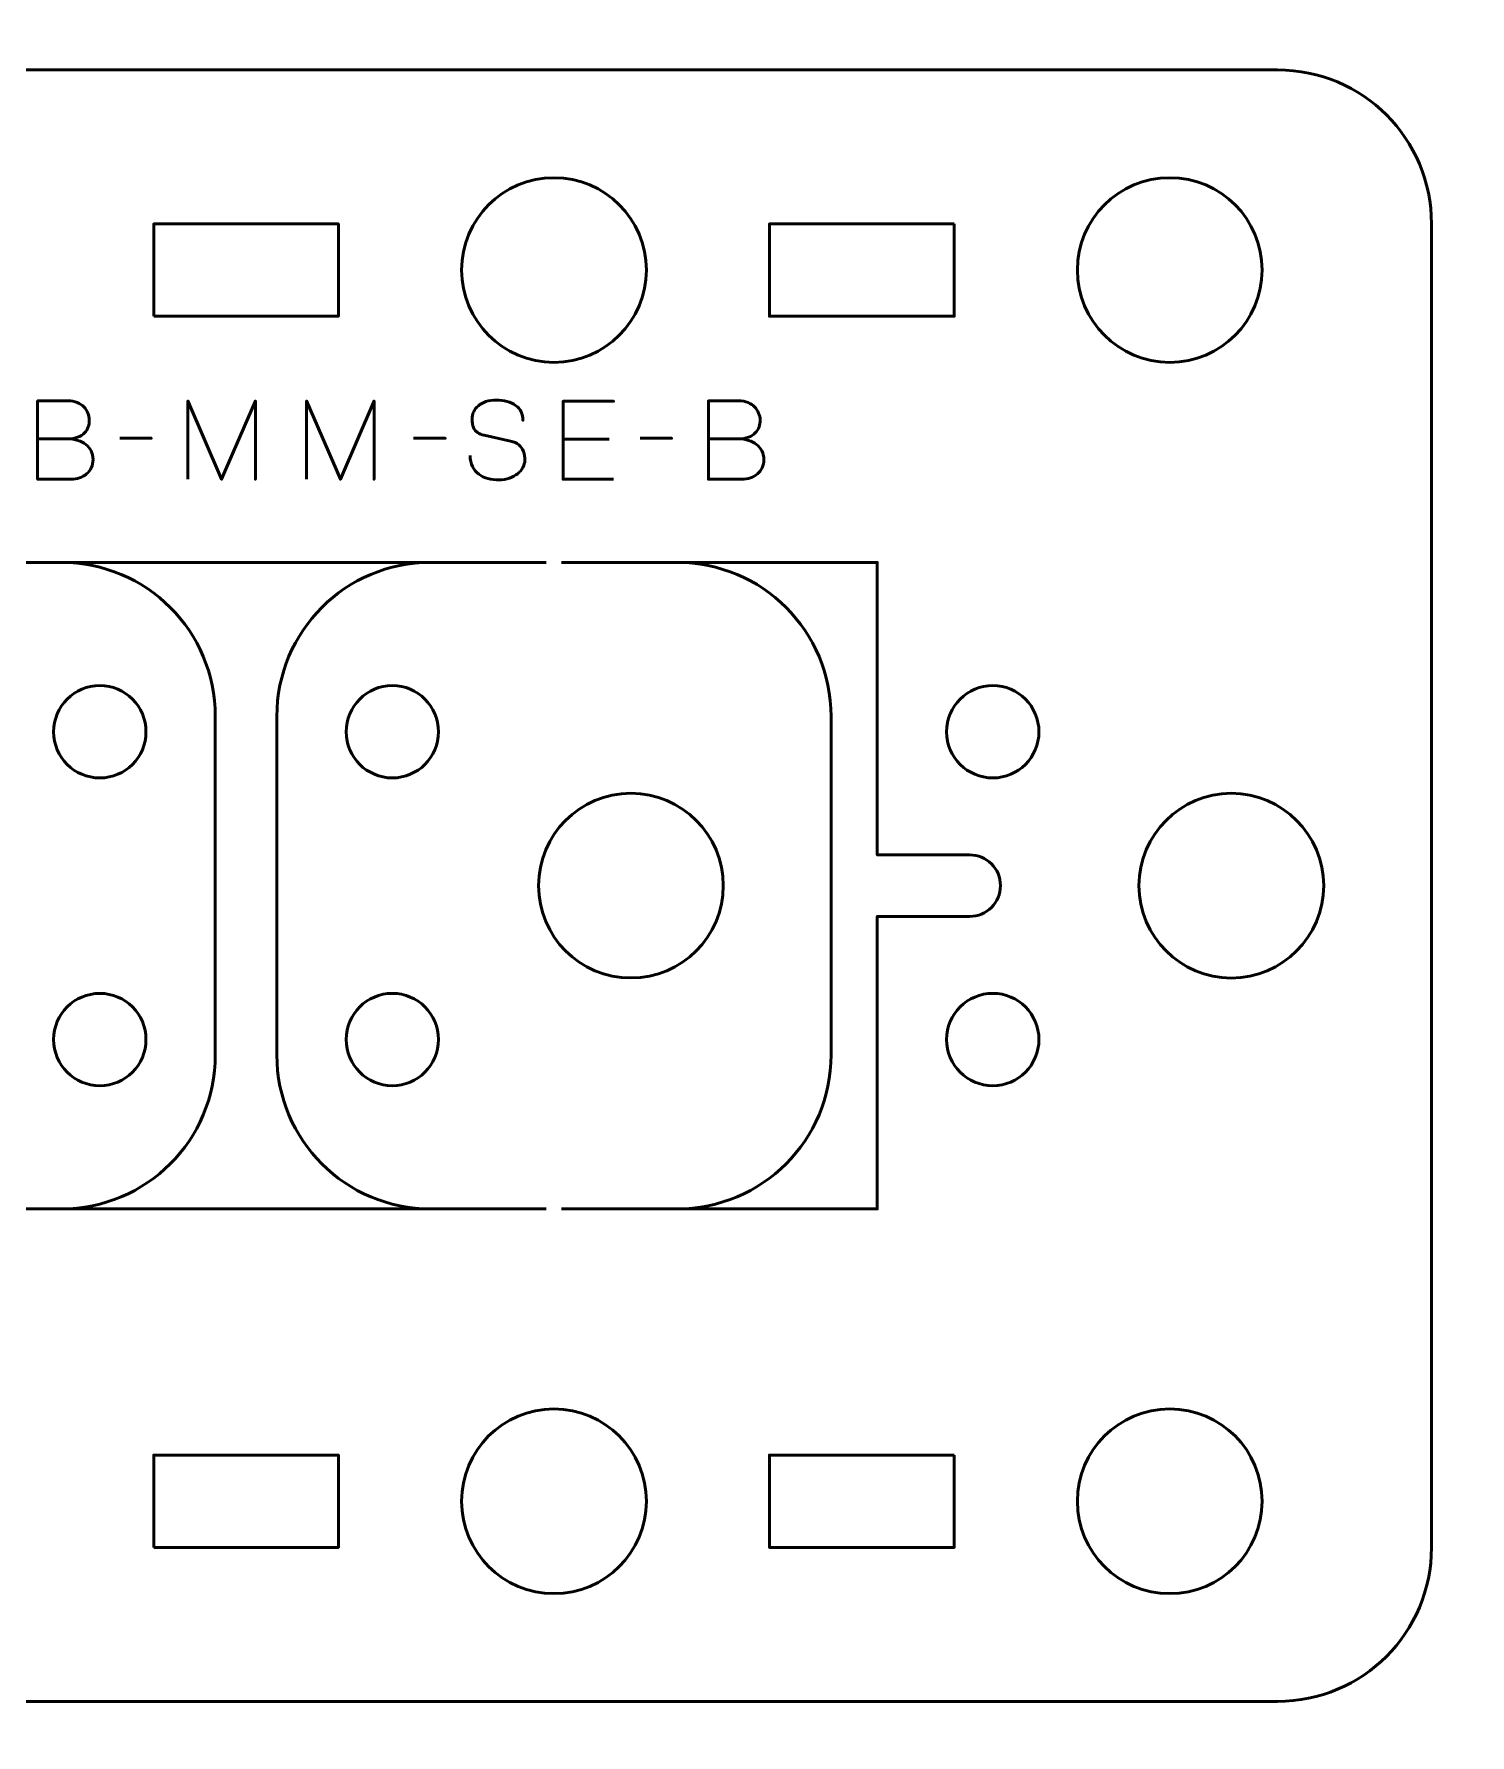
# Model space of a CAD drawing. Header units: centimetres. Extents: x -21 to 0, y -29.7 to 0.
# Drawn here: x -17.19 to -12.52, y -24.31 to -18.78 of the extents above; entities that cross this region are included whole.
import ezdxf

# ---------------------------------------------------------------- set-up
doc = ezdxf.new("R2010")
doc.units = ezdxf.units.CM
doc.header["$MEASUREMENT"] = 0
doc.layers.add('Layer 1', color=7, linetype='Continuous')

msp = doc.modelspace()

# ---------------------------------------------------------------- linework, layer by layer
at = {"layer": 'Layer 1', "color": 22, "lineweight": 53}
msp.add_open_spline([(-21.00003, -29.19995), (-21.00003, -29.19995), (-21.00003, -0.49992), (-21.00003, -0.49992), (-21.00003, -0.49992), (-21.00003, -0.22295), (-20.77694, 0.00004), (-20.49994, 0.00004), (-20.49994, 0.00004), (-20.49994, 0.00004), (-0.50008, 0.00004), (-0.50008, 0.00004), (-0.50008, 0.00004), (-0.22294, 0.00004), (0.00002, -0.22295), (0.00002, -0.49992), (0.00002, -0.49992), (0.00002, -0.49992), (0.00002, -29.19995), (0.00002, -29.19995), (0.00002, -29.19995), (0.00002, -29.47695), (-0.22294, -29.70004), (-0.50008, -29.70004), (-0.50008, -29.70004), (-0.50008, -29.70004), (-20.49994, -29.70004), (-20.49994, -29.70004), (-20.49994, -29.70004), (-20.77694, -29.70004), (-21.00003, -29.47695), (-21.00003, -29.19995)], degree=3, knots=[0, 0, 0, 0, 0.125, 0.125, 0.125, 0.125, 0.25, 0.25, 0.25, 0.25, 0.375, 0.375, 0.375, 0.375, 0.5, 0.5, 0.5, 0.5, 0.625, 0.625, 0.625, 0.625, 0.75, 0.75, 0.75, 0.75, 0.875, 0.875, 0.875, 0.875, 1, 1, 1, 1], dxfattribs=at)
at = {"layer": 'Layer 1', "color": 2, "lineweight": 53}
msp.add_open_spline([(-13.1501, -18.89998), (-12.8731, -18.89998), (-12.65, -19.12307), (-12.65, -19.40007), (-12.65, -19.40007), (-12.65, -19.40007), (-12.65, -23.69993), (-12.65, -23.69993), (-12.65, -23.69993), (-12.65, -23.97706), (-12.8731, -24.20002), (-13.1501, -24.20002), (-13.1501, -24.20002), (-15.91669, -24.20002), (-17.08331, -24.20002), (-19.8499, -24.20002), (-19.8499, -24.20002), (-20.1269, -24.20002), (-20.35, -23.97693), (-20.35, -23.69993), (-20.35, -23.69993), (-20.35, -23.69993), (-20.35, -19.40007), (-20.35, -19.40007), (-20.35, -19.40007), (-20.35, -19.12294), (-20.1269, -18.89998), (-19.8499, -18.89998), (-19.8499, -18.89998), (-17.08331, -18.89998), (-15.91669, -18.89998), (-13.1501, -18.89998)], degree=3, knots=[0, 0, 0, 0, 0.125, 0.125, 0.125, 0.125, 0.25, 0.25, 0.25, 0.25, 0.375, 0.375, 0.375, 0.375, 0.5, 0.5, 0.5, 0.5, 0.625, 0.625, 0.625, 0.625, 0.75, 0.75, 0.75, 0.75, 0.875, 0.875, 0.875, 0.875, 1, 1, 1, 1], dxfattribs=at)
at = {"layer": 'Layer 1', "lineweight": 53}
for points in [[(-15.49991, -19.25001), (-15.33428, -19.25001), (-15.1999, -19.38433), (-15.1999, -19.55), (-15.1999, -19.55), (-15.1999, -19.71563), (-15.33428, -19.85), (-15.49991, -19.85), (-15.49991, -19.85), (-15.66568, -19.85), (-15.79991, -19.71563), (-15.79991, -19.55), (-15.79991, -19.55), (-15.79991, -19.38433), (-15.66568, -19.25001), (-15.49991, -19.25001)], [(-13.50009, -19.85001), (-13.66572, -19.85001), (-13.8001, -19.71578), (-13.8001, -19.55), (-13.8001, -19.55), (-13.8001, -19.38434), (-13.66572, -19.25), (-13.50009, -19.25), (-13.50009, -19.25), (-13.33432, -19.25), (-13.20009, -19.38434), (-13.20009, -19.55), (-13.20009, -19.55), (-13.20009, -19.71578), (-13.33432, -19.85001), (-13.50009, -19.85001)], [(-16.79995, -19.70007), (-16.79995, -19.70007), (-16.79995, -19.40007), (-16.79995, -19.40007), (-16.79995, -19.40007), (-16.79995, -19.40007), (-16.19996, -19.40007), (-16.19996, -19.40007), (-16.19996, -19.40007), (-16.19996, -19.40007), (-16.19996, -19.70007), (-16.19996, -19.70007), (-16.19996, -19.70007), (-16.19996, -19.70007), (-16.79995, -19.70007), (-16.79995, -19.70007)], [(-14.20005, -19.40007), (-14.20005, -19.40007), (-14.20005, -19.70008), (-14.20005, -19.70008), (-14.20005, -19.70008), (-14.20005, -19.70008), (-14.80004, -19.70008), (-14.80004, -19.70008), (-14.80004, -19.70008), (-14.80004, -19.70008), (-14.80004, -19.40007), (-14.80004, -19.40007), (-14.80004, -19.40007), (-14.80004, -19.40007), (-14.20005, -19.40007), (-14.20005, -19.40007)], [(-15.25003, -21.84999), (-15.4158, -21.84999), (-15.55003, -21.71567), (-15.55003, -21.55), (-15.55003, -21.55), (-15.55003, -21.38437), (-15.4158, -21.25), (-15.25003, -21.25), (-15.25003, -21.25), (-15.08437, -21.25), (-14.95003, -21.38437), (-14.95003, -21.55), (-14.95003, -21.55), (-14.95003, -21.71567), (-15.08437, -21.84999), (-15.25003, -21.84999)], [(-13.30009, -21.85001), (-13.46572, -21.85001), (-13.6001, -21.71578), (-13.6001, -21.55), (-13.6001, -21.55), (-13.6001, -21.38434), (-13.46572, -21.25), (-13.30009, -21.25), (-13.30009, -21.25), (-13.13432, -21.25), (-13.00009, -21.38434), (-13.00009, -21.55), (-13.00009, -21.55), (-13.00009, -21.71578), (-13.13432, -21.85001), (-13.30009, -21.85001)], [(-13.30009, -21.85001), (-13.46572, -21.85001), (-13.6001, -21.71578), (-13.6001, -21.55), (-13.6001, -21.55), (-13.6001, -21.38434), (-13.46572, -21.25), (-13.30009, -21.25), (-13.30009, -21.25), (-13.13432, -21.25), (-13.00009, -21.38434), (-13.00009, -21.55), (-13.00009, -21.55), (-13.00009, -21.71578), (-13.13432, -21.85001), (-13.30009, -21.85001)], [(-15.49991, -23.25001), (-15.33428, -23.25001), (-15.1999, -23.38433), (-15.1999, -23.55), (-15.1999, -23.55), (-15.1999, -23.71563), (-15.33428, -23.85), (-15.49991, -23.85), (-15.49991, -23.85), (-15.66568, -23.85), (-15.79991, -23.71563), (-15.79991, -23.55), (-15.79991, -23.55), (-15.79991, -23.38433), (-15.66568, -23.25001), (-15.49991, -23.25001)], [(-13.50009, -23.84999), (-13.66572, -23.84999), (-13.8001, -23.71567), (-13.8001, -23.55), (-13.8001, -23.55), (-13.8001, -23.38437), (-13.66572, -23.25), (-13.50009, -23.25), (-13.50009, -23.25), (-13.33432, -23.25), (-13.20009, -23.38437), (-13.20009, -23.55), (-13.20009, -23.55), (-13.20009, -23.71567), (-13.33432, -23.84999), (-13.50009, -23.84999)], [(-16.79995, -23.70007), (-16.79995, -23.70007), (-16.79995, -23.40007), (-16.79995, -23.40007), (-16.79995, -23.40007), (-16.79995, -23.40007), (-16.19996, -23.40007), (-16.19996, -23.40007), (-16.19996, -23.40007), (-16.19996, -23.40007), (-16.19996, -23.70007), (-16.19996, -23.70007), (-16.19996, -23.70007), (-16.19996, -23.70007), (-16.79995, -23.70007), (-16.79995, -23.70007)], [(-14.20005, -23.40007), (-14.20005, -23.40007), (-14.20005, -23.70008), (-14.20005, -23.70008), (-14.20005, -23.70008), (-14.20005, -23.70008), (-14.80004, -23.70008), (-14.80004, -23.70008), (-14.80004, -23.70008), (-14.80004, -23.70008), (-14.80004, -23.40007), (-14.80004, -23.40007), (-14.80004, -23.40007), (-14.80004, -23.40007), (-14.20005, -23.40007), (-14.20005, -23.40007)]]:
    msp.add_open_spline(points, degree=3, knots=[0, 0, 0, 0, 0.25, 0.25, 0.25, 0.25, 0.5, 0.5, 0.5, 0.5, 0.75, 0.75, 0.75, 0.75, 1, 1, 1, 1], dxfattribs=at)
at = {"layer": 'Layer 1', "color": 30, "lineweight": 53}
for points, knots in [([(-17.17735, -20.0986), (-17.17735, -20.0986), (-17.07963, -20.0986), (-17.07963, -20.0986), (-17.07963, -20.0986), (-17.06693, -20.09854), (-17.05611, -20.09678), (-17.047, -20.09331), (-17.047, -20.09331), (-17.03794, -20.0899), (-17.03059, -20.08525), (-17.02489, -20.07943), (-17.02489, -20.07943), (-17.01919, -20.07361), (-17.01507, -20.06702), (-17.01248, -20.05973), (-17.01248, -20.05973), (-17.00996, -20.0525), (-17.00878, -20.04498), (-17.00907, -20.03721), (-17.00907, -20.03721), (-17.00943, -20.02945), (-17.01107, -20.02193), (-17.01401, -20.01458), (-17.01401, -20.01458), (-17.01689, -20.00723), (-17.02124, -20.00058), (-17.02695, -19.99465), (-17.02695, -19.99465), (-17.03265, -19.98871), (-17.03977, -19.984), (-17.04841, -19.98053), (-17.04841, -19.98053), (-17.05705, -19.97701), (-17.06722, -19.97518), (-17.07892, -19.97513), (-17.07892, -19.97513), (-17.07892, -19.97513), (-17.17735, -19.97513), (-17.17735, -19.97513), (-17.17735, -19.97513), (-17.17735, -19.97513), (-17.17735, -20.22948), (-17.17735, -20.22948), (-17.17735, -20.22948), (-17.17735, -20.22948), (-17.06905, -20.22948), (-17.06905, -20.22948), (-17.06905, -20.22948), (-17.05893, -20.22948), (-17.04953, -20.22801), (-17.04082, -20.22513), (-17.04082, -20.22513), (-17.03212, -20.22219), (-17.02454, -20.21801), (-17.01795, -20.21243), (-17.01795, -20.21243), (-17.01143, -20.2069), (-17.00631, -20.2002), (-17.00266, -20.19226), (-17.00266, -20.19226), (-16.99902, -20.18432), (-16.99714, -20.17533), (-16.99708, -20.16527), (-16.99708, -20.16527), (-16.99731, -20.15516), (-16.99943, -20.14605), (-17.00349, -20.13787), (-17.00349, -20.13787), (-17.00754, -20.1297), (-17.01319, -20.12271), (-17.02048, -20.11683), (-17.02048, -20.11683), (-17.02777, -20.111), (-17.03647, -20.10648), (-17.04647, -20.10336), (-17.04647, -20.10336), (-17.05646, -20.10024), (-17.06752, -20.09866), (-17.07963, -20.0986), (-17.07963, -20.0986), (-17.06752, -20.09866), (-17.05646, -20.10024), (-17.04647, -20.10336), (-17.04647, -20.10336), (-17.03647, -20.10648), (-17.02777, -20.111), (-17.02048, -20.11683), (-17.02048, -20.11683), (-17.01319, -20.12271), (-17.00754, -20.1297), (-17.00349, -20.13787), (-17.00349, -20.13787), (-16.99943, -20.14605), (-16.99731, -20.15516), (-16.99708, -20.16527), (-16.99708, -20.16527), (-16.99714, -20.17533), (-16.99902, -20.18432), (-17.00266, -20.19226), (-17.00266, -20.19226), (-17.00631, -20.2002), (-17.01143, -20.2069), (-17.01795, -20.21243), (-17.01795, -20.21243), (-17.02454, -20.21801), (-17.03212, -20.22219), (-17.04082, -20.22513), (-17.04082, -20.22513), (-17.04953, -20.22801), (-17.05893, -20.22948), (-17.06905, -20.22948), (-17.06905, -20.22948), (-17.06905, -20.22948), (-17.17735, -20.22948), (-17.17735, -20.22948), (-17.17735, -20.22948), (-17.17735, -20.22948), (-17.17735, -19.97513), (-17.17735, -19.97513), (-17.17735, -19.97513), (-17.17735, -19.97513), (-17.07892, -19.97513), (-17.07892, -19.97513), (-17.07892, -19.97513), (-17.06722, -19.97518), (-17.05705, -19.97701), (-17.04841, -19.98053), (-17.04841, -19.98053), (-17.03977, -19.984), (-17.03265, -19.98871), (-17.02695, -19.99465), (-17.02695, -19.99465), (-17.02124, -20.00058), (-17.01689, -20.00723), (-17.01401, -20.01458), (-17.01401, -20.01458), (-17.01107, -20.02193), (-17.00943, -20.02945), (-17.00907, -20.03721), (-17.00907, -20.03721), (-17.00878, -20.04498), (-17.00996, -20.0525), (-17.01248, -20.05973), (-17.01248, -20.05973), (-17.01507, -20.06702), (-17.01919, -20.07361), (-17.02489, -20.07943), (-17.02489, -20.07943), (-17.03059, -20.08525), (-17.03794, -20.0899), (-17.047, -20.09331), (-17.047, -20.09331), (-17.05611, -20.09678), (-17.06693, -20.09854), (-17.07963, -20.0986), (-17.07963, -20.0986), (-17.07963, -20.0986), (-17.17735, -20.0986), (-17.17735, -20.0986)], [0, 0, 0, 0, 0.025, 0.025, 0.025, 0.025, 0.05, 0.05, 0.05, 0.05, 0.075, 0.075, 0.075, 0.075, 0.1, 0.1, 0.1, 0.1, 0.125, 0.125, 0.125, 0.125, 0.15, 0.15, 0.15, 0.15, 0.175, 0.175, 0.175, 0.175, 0.2, 0.2, 0.2, 0.2, 0.225, 0.225, 0.225, 0.225, 0.25, 0.25, 0.25, 0.25, 0.275, 0.275, 0.275, 0.275, 0.3, 0.3, 0.3, 0.3, 0.325, 0.325, 0.325, 0.325, 0.35, 0.35, 0.35, 0.35, 0.375, 0.375, 0.375, 0.375, 0.4, 0.4, 0.4, 0.4, 0.425, 0.425, 0.425, 0.425, 0.45, 0.45, 0.45, 0.45, 0.475, 0.475, 0.475, 0.475, 0.5, 0.5, 0.5, 0.5, 0.525, 0.525, 0.525, 0.525, 0.55, 0.55, 0.55, 0.55, 0.575, 0.575, 0.575, 0.575, 0.6, 0.6, 0.6, 0.6, 0.625, 0.625, 0.625, 0.625, 0.65, 0.65, 0.65, 0.65, 0.675, 0.675, 0.675, 0.675, 0.7, 0.7, 0.7, 0.7, 0.725, 0.725, 0.725, 0.725, 0.75, 0.75, 0.75, 0.75, 0.775, 0.775, 0.775, 0.775, 0.8, 0.8, 0.8, 0.8, 0.825, 0.825, 0.825, 0.825, 0.85, 0.85, 0.85, 0.85, 0.875, 0.875, 0.875, 0.875, 0.9, 0.9, 0.9, 0.9, 0.925, 0.925, 0.925, 0.925, 0.95, 0.95, 0.95, 0.95, 0.975, 0.975, 0.975, 0.975, 1, 1, 1, 1]), ([(-16.68875, -20.22948), (-16.68875, -20.22948), (-16.68875, -19.97513), (-16.68875, -19.97513), (-16.68875, -19.97513), (-16.68875, -19.97513), (-16.57939, -20.22948), (-16.57939, -20.22948), (-16.57939, -20.22948), (-16.57939, -20.22948), (-16.46967, -19.97513), (-16.46967, -19.97513), (-16.46967, -19.97513), (-16.46967, -19.97513), (-16.46967, -20.22948), (-16.46967, -20.22948), (-16.46967, -20.22948), (-16.46967, -20.22948), (-16.46967, -19.97513), (-16.46967, -19.97513), (-16.46967, -19.97513), (-16.46967, -19.97513), (-16.57939, -20.22948), (-16.57939, -20.22948), (-16.57939, -20.22948), (-16.57939, -20.22948), (-16.68875, -19.97513), (-16.68875, -19.97513), (-16.68875, -19.97513), (-16.68875, -19.97513), (-16.68875, -20.22948), (-16.68875, -20.22948)], [0, 0, 0, 0, 0.125, 0.125, 0.125, 0.125, 0.25, 0.25, 0.25, 0.25, 0.375, 0.375, 0.375, 0.375, 0.5, 0.5, 0.5, 0.5, 0.625, 0.625, 0.625, 0.625, 0.75, 0.75, 0.75, 0.75, 0.875, 0.875, 0.875, 0.875, 1, 1, 1, 1]), ([(-16.30316, -20.22948), (-16.30316, -20.22948), (-16.30316, -19.97513), (-16.30316, -19.97513), (-16.30316, -19.97513), (-16.30316, -19.97513), (-16.1938, -20.22948), (-16.1938, -20.22948), (-16.1938, -20.22948), (-16.1938, -20.22948), (-16.08408, -19.97513), (-16.08408, -19.97513), (-16.08408, -19.97513), (-16.08408, -19.97513), (-16.08408, -20.22948), (-16.08408, -20.22948), (-16.08408, -20.22948), (-16.08408, -20.22948), (-16.08408, -19.97513), (-16.08408, -19.97513), (-16.08408, -19.97513), (-16.08408, -19.97513), (-16.1938, -20.22948), (-16.1938, -20.22948), (-16.1938, -20.22948), (-16.1938, -20.22948), (-16.30316, -19.97513), (-16.30316, -19.97513), (-16.30316, -19.97513), (-16.30316, -19.97513), (-16.30316, -20.22948), (-16.30316, -20.22948)], [0, 0, 0, 0, 0.125, 0.125, 0.125, 0.125, 0.25, 0.25, 0.25, 0.25, 0.375, 0.375, 0.375, 0.375, 0.5, 0.5, 0.5, 0.5, 0.625, 0.625, 0.625, 0.625, 0.75, 0.75, 0.75, 0.75, 0.875, 0.875, 0.875, 0.875, 1, 1, 1, 1]), ([(-15.77222, -20.15257), (-15.7721, -20.16663), (-15.76963, -20.17868), (-15.76469, -20.18873), (-15.76469, -20.18873), (-15.75981, -20.19873), (-15.75299, -20.2069), (-15.74441, -20.21325), (-15.74441, -20.21325), (-15.73577, -20.21954), (-15.72583, -20.22419), (-15.7146, -20.22719), (-15.7146, -20.22719), (-15.70343, -20.23013), (-15.69143, -20.2316), (-15.67873, -20.2316), (-15.67873, -20.2316), (-15.66592, -20.23154), (-15.65439, -20.22966), (-15.6441, -20.22607), (-15.6441, -20.22607), (-15.63387, -20.22248), (-15.62511, -20.21766), (-15.61776, -20.21161), (-15.61776, -20.21161), (-15.61047, -20.20555), (-15.60483, -20.19879), (-15.60083, -20.19126), (-15.60083, -20.19126), (-15.59683, -20.18374), (-15.59471, -20.17603), (-15.59442, -20.1681), (-15.59442, -20.1681), (-15.59407, -20.15769), (-15.59559, -20.14816), (-15.59895, -20.13958), (-15.59895, -20.13958), (-15.6023, -20.131), (-15.60747, -20.12382), (-15.61447, -20.11794), (-15.61447, -20.11794), (-15.62141, -20.11206), (-15.63017, -20.10795), (-15.64063, -20.10565), (-15.64063, -20.10565), (-15.64063, -20.10565), (-15.72706, -20.08696), (-15.72706, -20.08696), (-15.72706, -20.08696), (-15.73518, -20.08525), (-15.74217, -20.08237), (-15.74794, -20.07837), (-15.74794, -20.07837), (-15.7537, -20.07432), (-15.75817, -20.06873), (-15.76122, -20.06156), (-15.76122, -20.06156), (-15.76428, -20.05444), (-15.76587, -20.04539), (-15.76587, -20.03439), (-15.76587, -20.03439), (-15.76587, -20.02604), (-15.76416, -20.01816), (-15.7607, -20.01076), (-15.7607, -20.01076), (-15.75729, -20.00335), (-15.75223, -19.99682), (-15.74558, -19.99106), (-15.74558, -19.99106), (-15.73894, -19.98536), (-15.73071, -19.98089), (-15.72095, -19.97765), (-15.72095, -19.97765), (-15.71113, -19.97436), (-15.6999, -19.97271), (-15.6872, -19.97266), (-15.6872, -19.97266), (-15.67444, -19.97266), (-15.66274, -19.97413), (-15.65204, -19.97707), (-15.65204, -19.97707), (-15.6414, -19.98001), (-15.63217, -19.98424), (-15.6244, -19.98988), (-15.6244, -19.98988), (-15.61664, -19.99553), (-15.61065, -20.00247), (-15.60653, -20.01058), (-15.60653, -20.01058), (-15.60241, -20.01875), (-15.60047, -20.0281), (-15.60077, -20.03863), (-15.60077, -20.03863), (-15.60047, -20.0281), (-15.60241, -20.01875), (-15.60653, -20.01058), (-15.60653, -20.01058), (-15.61065, -20.00247), (-15.61664, -19.99553), (-15.6244, -19.98988), (-15.6244, -19.98988), (-15.63217, -19.98424), (-15.6414, -19.98001), (-15.65204, -19.97707), (-15.65204, -19.97707), (-15.66274, -19.97413), (-15.67444, -19.97266), (-15.6872, -19.97266), (-15.6872, -19.97266), (-15.6999, -19.97271), (-15.71113, -19.97436), (-15.72095, -19.97765), (-15.72095, -19.97765), (-15.73071, -19.98089), (-15.73894, -19.98536), (-15.74558, -19.99106), (-15.74558, -19.99106), (-15.75223, -19.99682), (-15.75729, -20.00335), (-15.7607, -20.01076), (-15.7607, -20.01076), (-15.76416, -20.01816), (-15.76587, -20.02604), (-15.76587, -20.03439), (-15.76587, -20.03439), (-15.76587, -20.04539), (-15.76434, -20.05444), (-15.7614, -20.0615), (-15.7614, -20.0615), (-15.7584, -20.06861), (-15.75399, -20.07414), (-15.74823, -20.0782), (-15.74823, -20.0782), (-15.74247, -20.08219), (-15.73541, -20.08513), (-15.72706, -20.08696), (-15.72706, -20.08696), (-15.72706, -20.08696), (-15.64063, -20.10565), (-15.64063, -20.10565), (-15.64063, -20.10565), (-15.62993, -20.10795), (-15.62111, -20.11206), (-15.61417, -20.11794), (-15.61417, -20.11794), (-15.60718, -20.12382), (-15.60206, -20.131), (-15.59877, -20.13958), (-15.59877, -20.13958), (-15.59554, -20.14816), (-15.59407, -20.15769), (-15.59442, -20.1681), (-15.59442, -20.1681), (-15.59471, -20.17603), (-15.59683, -20.18374), (-15.60083, -20.19126), (-15.60083, -20.19126), (-15.60483, -20.19879), (-15.61047, -20.20555), (-15.61776, -20.21161), (-15.61776, -20.21161), (-15.62511, -20.21766), (-15.63387, -20.22248), (-15.6441, -20.22607), (-15.6441, -20.22607), (-15.65439, -20.22966), (-15.66592, -20.23154), (-15.67873, -20.2316), (-15.67873, -20.2316), (-15.69143, -20.2316), (-15.70343, -20.23013), (-15.7146, -20.22719), (-15.7146, -20.22719), (-15.72583, -20.22419), (-15.73577, -20.21954), (-15.74441, -20.21325), (-15.74441, -20.21325), (-15.75299, -20.2069), (-15.75981, -20.19873), (-15.76469, -20.18873), (-15.76469, -20.18873), (-15.76963, -20.17868), (-15.7721, -20.16663), (-15.77222, -20.15257)], [0, 0, 0, 0, 0.0217391, 0.0217391, 0.0217391, 0.0217391, 0.0434783, 0.0434783, 0.0434783, 0.0434783, 0.0652174, 0.0652174, 0.0652174, 0.0652174, 0.0869565, 0.0869565, 0.0869565, 0.0869565, 0.1086957, 0.1086957, 0.1086957, 0.1086957, 0.1304348, 0.1304348, 0.1304348, 0.1304348, 0.1521739, 0.1521739, 0.1521739, 0.1521739, 0.173913, 0.173913, 0.173913, 0.173913, 0.1956522, 0.1956522, 0.1956522, 0.1956522, 0.2173913, 0.2173913, 0.2173913, 0.2173913, 0.2391304, 0.2391304, 0.2391304, 0.2391304, 0.2608696, 0.2608696, 0.2608696, 0.2608696, 0.2826087, 0.2826087, 0.2826087, 0.2826087, 0.3043478, 0.3043478, 0.3043478, 0.3043478, 0.326087, 0.326087, 0.326087, 0.326087, 0.3478261, 0.3478261, 0.3478261, 0.3478261, 0.3695652, 0.3695652, 0.3695652, 0.3695652, 0.3913043, 0.3913043, 0.3913043, 0.3913043, 0.4130435, 0.4130435, 0.4130435, 0.4130435, 0.4347826, 0.4347826, 0.4347826, 0.4347826, 0.4565217, 0.4565217, 0.4565217, 0.4565217, 0.4782609, 0.4782609, 0.4782609, 0.4782609, 0.5, 0.5, 0.5, 0.5, 0.5217391, 0.5217391, 0.5217391, 0.5217391, 0.5434783, 0.5434783, 0.5434783, 0.5434783, 0.5652174, 0.5652174, 0.5652174, 0.5652174, 0.5869565, 0.5869565, 0.5869565, 0.5869565, 0.6086957, 0.6086957, 0.6086957, 0.6086957, 0.6304348, 0.6304348, 0.6304348, 0.6304348, 0.6521739, 0.6521739, 0.6521739, 0.6521739, 0.673913, 0.673913, 0.673913, 0.673913, 0.6956522, 0.6956522, 0.6956522, 0.6956522, 0.7173913, 0.7173913, 0.7173913, 0.7173913, 0.7391304, 0.7391304, 0.7391304, 0.7391304, 0.7608696, 0.7608696, 0.7608696, 0.7608696, 0.7826087, 0.7826087, 0.7826087, 0.7826087, 0.8043478, 0.8043478, 0.8043478, 0.8043478, 0.826087, 0.826087, 0.826087, 0.826087, 0.8478261, 0.8478261, 0.8478261, 0.8478261, 0.8695652, 0.8695652, 0.8695652, 0.8695652, 0.8913043, 0.8913043, 0.8913043, 0.8913043, 0.9130435, 0.9130435, 0.9130435, 0.9130435, 0.9347826, 0.9347826, 0.9347826, 0.9347826, 0.9565217, 0.9565217, 0.9565217, 0.9565217, 0.9782609, 0.9782609, 0.9782609, 0.9782609, 1, 1, 1, 1]), ([(-15.30619, -20.22948), (-15.30619, -20.22948), (-15.47059, -20.22948), (-15.47059, -20.22948), (-15.47059, -20.22948), (-15.47059, -20.22948), (-15.47059, -19.97654), (-15.47059, -19.97654), (-15.47059, -19.97654), (-15.47059, -19.97654), (-15.30619, -19.97654), (-15.30619, -19.97654), (-15.30619, -19.97654), (-15.30619, -19.97654), (-15.47059, -19.97654), (-15.47059, -19.97654), (-15.47059, -19.97654), (-15.47059, -19.97654), (-15.47059, -20.22948), (-15.47059, -20.22948), (-15.47059, -20.22948), (-15.47059, -20.22948), (-15.30619, -20.22948), (-15.30619, -20.22948)], [0, 0, 0, 0, 0.1666667, 0.1666667, 0.1666667, 0.1666667, 0.3333333, 0.3333333, 0.3333333, 0.3333333, 0.5, 0.5, 0.5, 0.5, 0.6666667, 0.6666667, 0.6666667, 0.6666667, 0.8333333, 0.8333333, 0.8333333, 0.8333333, 1, 1, 1, 1]), ([(-14.99857, -20.0986), (-14.99857, -20.0986), (-14.90085, -20.0986), (-14.90085, -20.0986), (-14.90085, -20.0986), (-14.88815, -20.09854), (-14.87733, -20.09678), (-14.86822, -20.09331), (-14.86822, -20.09331), (-14.85916, -20.0899), (-14.85181, -20.08525), (-14.84611, -20.07943), (-14.84611, -20.07943), (-14.84041, -20.07361), (-14.83629, -20.06702), (-14.8337, -20.05973), (-14.8337, -20.05973), (-14.83118, -20.0525), (-14.83, -20.04498), (-14.83029, -20.03721), (-14.83029, -20.03721), (-14.83065, -20.02945), (-14.83229, -20.02193), (-14.83523, -20.01458), (-14.83523, -20.01458), (-14.83811, -20.00723), (-14.84246, -20.00058), (-14.84817, -19.99465), (-14.84817, -19.99465), (-14.85387, -19.98871), (-14.86099, -19.984), (-14.86963, -19.98053), (-14.86963, -19.98053), (-14.87827, -19.97701), (-14.88844, -19.97518), (-14.90014, -19.97513), (-14.90014, -19.97513), (-14.90014, -19.97513), (-14.99857, -19.97513), (-14.99857, -19.97513), (-14.99857, -19.97513), (-14.99857, -19.97513), (-14.99857, -20.22948), (-14.99857, -20.22948), (-14.99857, -20.22948), (-14.99857, -20.22948), (-14.89027, -20.22948), (-14.89027, -20.22948), (-14.89027, -20.22948), (-14.88015, -20.22948), (-14.87075, -20.22801), (-14.86204, -20.22513), (-14.86204, -20.22513), (-14.85334, -20.22219), (-14.84576, -20.21801), (-14.83917, -20.21243), (-14.83917, -20.21243), (-14.83265, -20.2069), (-14.82753, -20.2002), (-14.82388, -20.19226), (-14.82388, -20.19226), (-14.82024, -20.18432), (-14.81836, -20.17533), (-14.8183, -20.16527), (-14.8183, -20.16527), (-14.81853, -20.15516), (-14.82065, -20.14605), (-14.82471, -20.13787), (-14.82471, -20.13787), (-14.82876, -20.1297), (-14.83441, -20.12271), (-14.8417, -20.11683), (-14.8417, -20.11683), (-14.84899, -20.111), (-14.85769, -20.10648), (-14.86769, -20.10336), (-14.86769, -20.10336), (-14.87768, -20.10024), (-14.88874, -20.09866), (-14.90085, -20.0986), (-14.90085, -20.0986), (-14.88874, -20.09866), (-14.87768, -20.10024), (-14.86769, -20.10336), (-14.86769, -20.10336), (-14.85769, -20.10648), (-14.84899, -20.111), (-14.8417, -20.11683), (-14.8417, -20.11683), (-14.83441, -20.12271), (-14.82876, -20.1297), (-14.82471, -20.13787), (-14.82471, -20.13787), (-14.82065, -20.14605), (-14.81853, -20.15516), (-14.8183, -20.16527), (-14.8183, -20.16527), (-14.81836, -20.17533), (-14.82024, -20.18432), (-14.82388, -20.19226), (-14.82388, -20.19226), (-14.82753, -20.2002), (-14.83265, -20.2069), (-14.83917, -20.21243), (-14.83917, -20.21243), (-14.84576, -20.21801), (-14.85334, -20.22219), (-14.86204, -20.22513), (-14.86204, -20.22513), (-14.87075, -20.22801), (-14.88015, -20.22948), (-14.89027, -20.22948), (-14.89027, -20.22948), (-14.89027, -20.22948), (-14.99857, -20.22948), (-14.99857, -20.22948), (-14.99857, -20.22948), (-14.99857, -20.22948), (-14.99857, -19.97513), (-14.99857, -19.97513), (-14.99857, -19.97513), (-14.99857, -19.97513), (-14.90014, -19.97513), (-14.90014, -19.97513), (-14.90014, -19.97513), (-14.88844, -19.97518), (-14.87827, -19.97701), (-14.86963, -19.98053), (-14.86963, -19.98053), (-14.86099, -19.984), (-14.85387, -19.98871), (-14.84817, -19.99465), (-14.84817, -19.99465), (-14.84246, -20.00058), (-14.83811, -20.00723), (-14.83523, -20.01458), (-14.83523, -20.01458), (-14.83229, -20.02193), (-14.83065, -20.02945), (-14.83029, -20.03721), (-14.83029, -20.03721), (-14.83, -20.04498), (-14.83118, -20.0525), (-14.8337, -20.05973), (-14.8337, -20.05973), (-14.83629, -20.06702), (-14.84041, -20.07361), (-14.84611, -20.07943), (-14.84611, -20.07943), (-14.85181, -20.08525), (-14.85916, -20.0899), (-14.86822, -20.09331), (-14.86822, -20.09331), (-14.87733, -20.09678), (-14.88815, -20.09854), (-14.90085, -20.0986), (-14.90085, -20.0986), (-14.90085, -20.0986), (-14.99857, -20.0986), (-14.99857, -20.0986)], [0, 0, 0, 0, 0.025, 0.025, 0.025, 0.025, 0.05, 0.05, 0.05, 0.05, 0.075, 0.075, 0.075, 0.075, 0.1, 0.1, 0.1, 0.1, 0.125, 0.125, 0.125, 0.125, 0.15, 0.15, 0.15, 0.15, 0.175, 0.175, 0.175, 0.175, 0.2, 0.2, 0.2, 0.2, 0.225, 0.225, 0.225, 0.225, 0.25, 0.25, 0.25, 0.25, 0.275, 0.275, 0.275, 0.275, 0.3, 0.3, 0.3, 0.3, 0.325, 0.325, 0.325, 0.325, 0.35, 0.35, 0.35, 0.35, 0.375, 0.375, 0.375, 0.375, 0.4, 0.4, 0.4, 0.4, 0.425, 0.425, 0.425, 0.425, 0.45, 0.45, 0.45, 0.45, 0.475, 0.475, 0.475, 0.475, 0.5, 0.5, 0.5, 0.5, 0.525, 0.525, 0.525, 0.525, 0.55, 0.55, 0.55, 0.55, 0.575, 0.575, 0.575, 0.575, 0.6, 0.6, 0.6, 0.6, 0.625, 0.625, 0.625, 0.625, 0.65, 0.65, 0.65, 0.65, 0.675, 0.675, 0.675, 0.675, 0.7, 0.7, 0.7, 0.7, 0.725, 0.725, 0.725, 0.725, 0.75, 0.75, 0.75, 0.75, 0.775, 0.775, 0.775, 0.775, 0.8, 0.8, 0.8, 0.8, 0.825, 0.825, 0.825, 0.825, 0.85, 0.85, 0.85, 0.85, 0.875, 0.875, 0.875, 0.875, 0.9, 0.9, 0.9, 0.9, 0.925, 0.925, 0.925, 0.925, 0.95, 0.95, 0.95, 0.95, 0.975, 0.975, 0.975, 0.975, 1, 1, 1, 1]), ([(-16.9103, -20.09648), (-16.9103, -20.09648), (-16.80764, -20.09648), (-16.80764, -20.09648), (-16.80764, -20.09648), (-16.80764, -20.09648), (-16.9103, -20.09648), (-16.9103, -20.09648)], [0, 0, 0, 0, 0.5, 0.5, 0.5, 0.5, 1, 1, 1, 1]), ([(-15.95567, -20.09648), (-15.95567, -20.09648), (-15.85301, -20.09648), (-15.85301, -20.09648), (-15.85301, -20.09648), (-15.85301, -20.09648), (-15.95567, -20.09648), (-15.95567, -20.09648)], [0, 0, 0, 0, 0.5, 0.5, 0.5, 0.5, 1, 1, 1, 1]), ([(-15.32031, -20.0993), (-15.32031, -20.0993), (-15.47059, -20.0993), (-15.47059, -20.0993), (-15.47059, -20.0993), (-15.47059, -20.0993), (-15.32031, -20.0993), (-15.32031, -20.0993)], [0, 0, 0, 0, 0.5, 0.5, 0.5, 0.5, 1, 1, 1, 1]), ([(-15.22012, -20.09648), (-15.22012, -20.09648), (-15.11746, -20.09648), (-15.11746, -20.09648), (-15.11746, -20.09648), (-15.11746, -20.09648), (-15.22012, -20.09648), (-15.22012, -20.09648)], [0, 0, 0, 0, 0.5, 0.5, 0.5, 0.5, 1, 1, 1, 1])]:
    msp.add_open_spline(points, degree=3, knots=knots, dxfattribs=at)
at = {"layer": 'Layer 1', "color": 250, "lineweight": 53}
for points in [[(-15.525, -20.50002), (-15.525, -20.50002), (-17.475, -20.50002), (-17.475, -20.50002)], [(-17.475, -22.6), (-17.475, -22.6), (-15.525, -22.6), (-15.525, -22.6)]]:
    msp.add_open_spline(points, degree=3, dxfattribs=at)
for points, knots in [([(-17.1001, -20.49998), (-16.8231, -20.49998), (-16.6, -20.72307), (-16.6, -21.00007), (-16.6, -21.00007), (-16.6, -21.00007), (-16.6, -22.09993), (-16.6, -22.09993), (-16.6, -22.09993), (-16.6, -22.37706), (-16.8231, -22.60002), (-17.1001, -22.60002)], [0, 0, 0, 0, 0.3333333, 0.3333333, 0.3333333, 0.3333333, 0.6666667, 0.6666667, 0.6666667, 0.6666667, 1, 1, 1, 1]), ([(-15.8999, -22.60002), (-16.1769, -22.60002), (-16.4, -22.37693), (-16.4, -22.09993), (-16.4, -22.09993), (-16.4, -22.09993), (-16.4, -21.00007), (-16.4, -21.00007), (-16.4, -21.00007), (-16.4, -20.72294), (-16.1769, -20.49998), (-15.8999, -20.49998)], [0, 0, 0, 0, 0.3333333, 0.3333333, 0.3333333, 0.3333333, 0.6666667, 0.6666667, 0.6666667, 0.6666667, 1, 1, 1, 1]), ([(-15.475, -22.6), (-15.475, -22.6), (-14.45, -22.6), (-14.45, -22.6), (-14.45, -22.6), (-14.45, -22.6), (-14.45, -21.64998), (-14.45, -21.64998), (-14.45, -21.64998), (-14.45, -21.64998), (-14.14995, -21.64998), (-14.14995, -21.64998), (-14.14995, -21.64998), (-14.09474, -21.64998), (-14.04995, -21.60519), (-14.04995, -21.54998), (-14.04995, -21.54998), (-14.04995, -21.49477), (-14.09474, -21.44998), (-14.14995, -21.44998), (-14.14995, -21.44998), (-14.14995, -21.44998), (-14.45, -21.44998), (-14.45, -21.44998), (-14.45, -21.44998), (-14.45, -21.44998), (-14.45, -20.50001), (-14.45, -20.50001), (-14.45, -20.50001), (-14.45, -20.50001), (-15.475, -20.50002), (-15.475, -20.50002)], [0, 0, 0, 0, 0.125, 0.125, 0.125, 0.125, 0.25, 0.25, 0.25, 0.25, 0.375, 0.375, 0.375, 0.375, 0.5, 0.5, 0.5, 0.5, 0.625, 0.625, 0.625, 0.625, 0.75, 0.75, 0.75, 0.75, 0.875, 0.875, 0.875, 0.875, 1, 1, 1, 1]), ([(-15.1001, -20.49998), (-14.8231, -20.49998), (-14.6, -20.72307), (-14.6, -21.00007), (-14.6, -21.00007), (-14.6, -21.00007), (-14.6, -22.09993), (-14.6, -22.09993), (-14.6, -22.09993), (-14.6, -22.37706), (-14.8231, -22.60002), (-15.1001, -22.60002)], [0, 0, 0, 0, 0.3333333, 0.3333333, 0.3333333, 0.3333333, 0.6666667, 0.6666667, 0.6666667, 0.6666667, 1, 1, 1, 1]), ([(-16.97505, -20.90002), (-16.89243, -20.90002), (-16.82505, -20.96741), (-16.82505, -21.05003), (-16.82505, -21.05003), (-16.82505, -21.13263), (-16.89243, -21.20002), (-16.97505, -21.20002), (-16.97505, -21.20002), (-17.05767, -21.20002), (-17.12505, -21.13263), (-17.12505, -21.05003), (-17.12505, -21.05003), (-17.12505, -20.96741), (-17.05767, -20.90002), (-16.97505, -20.90002)], [0, 0, 0, 0, 0.25, 0.25, 0.25, 0.25, 0.5, 0.5, 0.5, 0.5, 0.75, 0.75, 0.75, 0.75, 1, 1, 1, 1]), ([(-16.02495, -21.19998), (-16.10757, -21.19998), (-16.17495, -21.13259), (-16.17495, -21.04998), (-16.17495, -21.04998), (-16.17495, -20.96737), (-16.10757, -20.89998), (-16.02495, -20.89998), (-16.02495, -20.89998), (-15.94233, -20.89998), (-15.87495, -20.96737), (-15.87495, -21.04998), (-15.87495, -21.04998), (-15.87495, -21.13259), (-15.94233, -21.19998), (-16.02495, -21.19998)], [0, 0, 0, 0, 0.25, 0.25, 0.25, 0.25, 0.5, 0.5, 0.5, 0.5, 0.75, 0.75, 0.75, 0.75, 1, 1, 1, 1]), ([(-14.07495, -21.19998), (-14.15757, -21.19998), (-14.22495, -21.13259), (-14.22495, -21.04998), (-14.22495, -21.04998), (-14.22495, -20.96737), (-14.15757, -20.89998), (-14.07495, -20.89998), (-14.07495, -20.89998), (-13.99233, -20.89998), (-13.92495, -20.96737), (-13.92495, -21.04998), (-13.92495, -21.04998), (-13.92495, -21.13259), (-13.99233, -21.19998), (-14.07495, -21.19998)], [0, 0, 0, 0, 0.25, 0.25, 0.25, 0.25, 0.5, 0.5, 0.5, 0.5, 0.75, 0.75, 0.75, 0.75, 1, 1, 1, 1]), ([(-14.07495, -21.19998), (-14.15757, -21.19998), (-14.22495, -21.13259), (-14.22495, -21.04998), (-14.22495, -21.04998), (-14.22495, -20.96737), (-14.15757, -20.89998), (-14.07495, -20.89998), (-14.07495, -20.89998), (-13.99233, -20.89998), (-13.92495, -20.96737), (-13.92495, -21.04998), (-13.92495, -21.04998), (-13.92495, -21.13259), (-13.99233, -21.19998), (-14.07495, -21.19998)], [0, 0, 0, 0, 0.25, 0.25, 0.25, 0.25, 0.5, 0.5, 0.5, 0.5, 0.75, 0.75, 0.75, 0.75, 1, 1, 1, 1]), ([(-16.97505, -21.90002), (-16.89243, -21.90002), (-16.82505, -21.96741), (-16.82505, -22.05002), (-16.82505, -22.05002), (-16.82505, -22.13263), (-16.89243, -22.20002), (-16.97505, -22.20002), (-16.97505, -22.20002), (-17.05767, -22.20002), (-17.12505, -22.13263), (-17.12505, -22.05002), (-17.12505, -22.05002), (-17.12505, -21.96741), (-17.05767, -21.90002), (-16.97505, -21.90002)], [0, 0, 0, 0, 0.25, 0.25, 0.25, 0.25, 0.5, 0.5, 0.5, 0.5, 0.75, 0.75, 0.75, 0.75, 1, 1, 1, 1]), ([(-16.02495, -22.19998), (-16.10757, -22.19998), (-16.17495, -22.13259), (-16.17495, -22.04997), (-16.17495, -22.04997), (-16.17495, -21.96737), (-16.10757, -21.89998), (-16.02495, -21.89998), (-16.02495, -21.89998), (-15.94233, -21.89998), (-15.87495, -21.96737), (-15.87495, -22.04997), (-15.87495, -22.04997), (-15.87495, -22.13259), (-15.94233, -22.19998), (-16.02495, -22.19998)], [0, 0, 0, 0, 0.25, 0.25, 0.25, 0.25, 0.5, 0.5, 0.5, 0.5, 0.75, 0.75, 0.75, 0.75, 1, 1, 1, 1]), ([(-14.07495, -22.19998), (-14.15757, -22.19998), (-14.22495, -22.13259), (-14.22495, -22.04997), (-14.22495, -22.04997), (-14.22495, -21.96737), (-14.15757, -21.89998), (-14.07495, -21.89998), (-14.07495, -21.89998), (-13.99233, -21.89998), (-13.92495, -21.96737), (-13.92495, -22.04997), (-13.92495, -22.04997), (-13.92495, -22.13259), (-13.99233, -22.19998), (-14.07495, -22.19998)], [0, 0, 0, 0, 0.25, 0.25, 0.25, 0.25, 0.5, 0.5, 0.5, 0.5, 0.75, 0.75, 0.75, 0.75, 1, 1, 1, 1]), ([(-14.07495, -22.19998), (-14.15757, -22.19998), (-14.22495, -22.13259), (-14.22495, -22.04997), (-14.22495, -22.04997), (-14.22495, -21.96737), (-14.15757, -21.89998), (-14.07495, -21.89998), (-14.07495, -21.89998), (-13.99233, -21.89998), (-13.92495, -21.96737), (-13.92495, -22.04997), (-13.92495, -22.04997), (-13.92495, -22.13259), (-13.99233, -22.19998), (-14.07495, -22.19998)], [0, 0, 0, 0, 0.25, 0.25, 0.25, 0.25, 0.5, 0.5, 0.5, 0.5, 0.75, 0.75, 0.75, 0.75, 1, 1, 1, 1])]:
    msp.add_open_spline(points, degree=3, knots=knots, dxfattribs=at)

doc.saveas('drawing.dxf')
